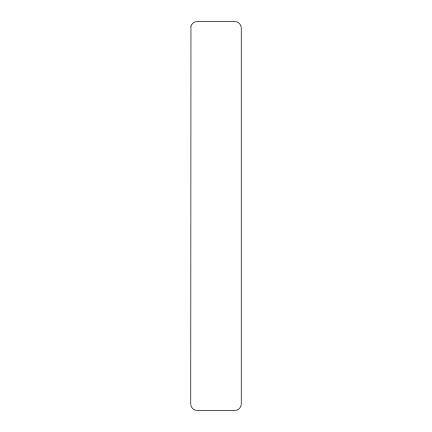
<?xml version="1.0" encoding="UTF-8"?>
<svg xmlns="http://www.w3.org/2000/svg" width="432" height="432" viewBox="0 0 432 432"><rect width="100%" height="100%" fill="white"/><g stroke="black" fill="none" stroke-linecap="round" stroke-linejoin="round"><path stroke-width="0.65" d="M190.966 26.249L190.75 404.125C190.728 407.5 193.698 410.422 197.062 410.4L234.938 410.4C238.302 410.422 241.272 407.5 241.25 404.125L241.25 27.875C241.272 24.5 238.302 21.578 234.938 21.6L197.062 21.6C194.281 21.616 191.705 23.566 190.966 26.249"/></g></svg>
